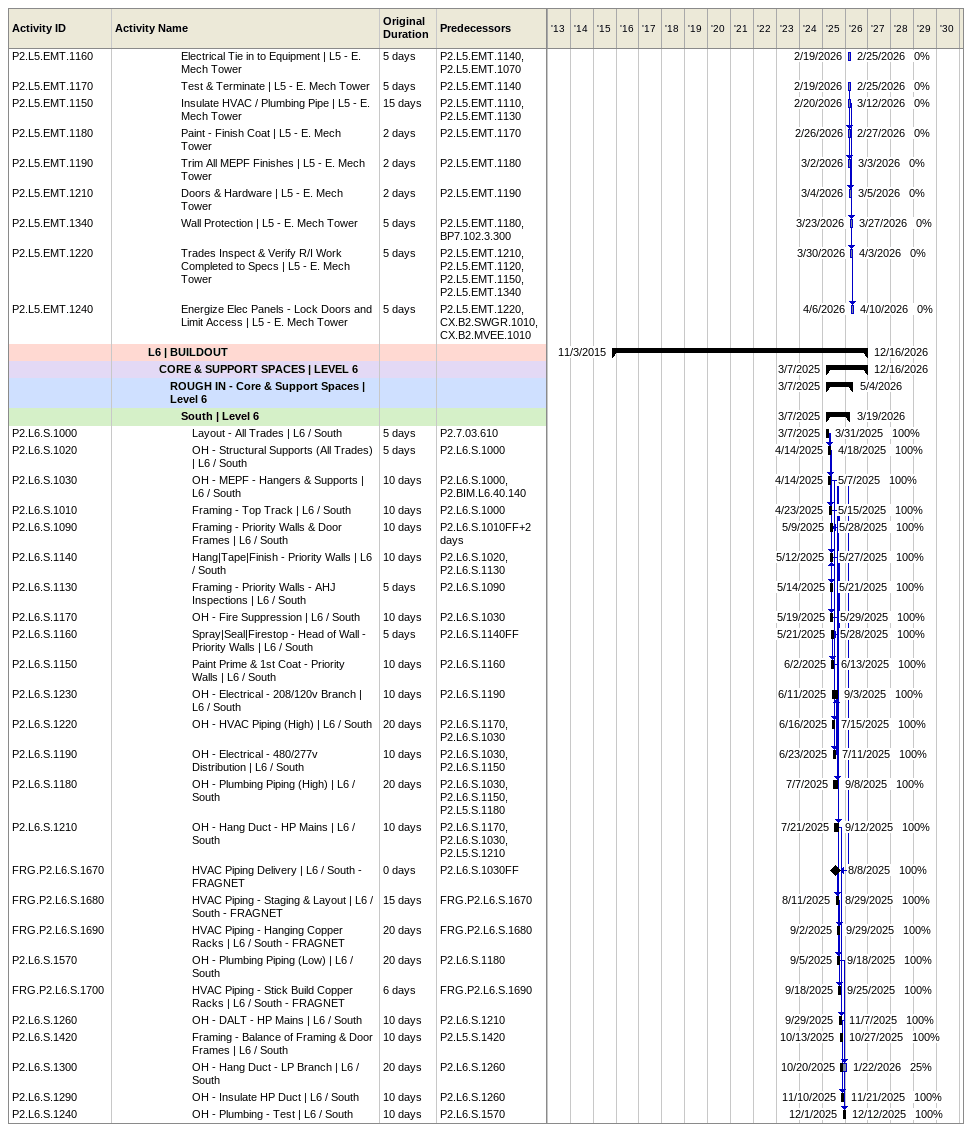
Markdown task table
| ID | Level | Task | Original duration | Start | Finish | Predecessors | % complete |
|---|---|---|---|---|---|---|---|
| P2.L5.EMT.1160 | 7 | Electrical Tie in to Equipment \| L5 - E. Mech Tower | 5d | 2026-02-19 | 2026-02-25 | P2.L5.EMT.1140, P2.L5.EMT.1070 | 0 |
| P2.L5.EMT.1170 | 7 | Test & Terminate \| L5 - E. Mech Tower | 5d | 2026-02-19 | 2026-02-25 | P2.L5.EMT.1140 | 0 |
| P2.L5.EMT.1150 | 7 | Insulate HVAC / Plumbing Pipe \| L5 - E. Mech Tower | 15d | 2026-02-20 | 2026-03-12 | P2.L5.EMT.1110, P2.L5.EMT.1130 | 0 |
| P2.L5.EMT.1180 | 7 | Paint - Finish Coat \| L5 - E. Mech Tower | 2d | 2026-02-26 | 2026-02-27 | P2.L5.EMT.1170 | 0 |
| P2.L5.EMT.1190 | 7 | Trim All MEPF Finishes \| L5 - E. Mech Tower | 2d | 2026-03-02 | 2026-03-03 | P2.L5.EMT.1180 | 0 |
| P2.L5.EMT.1210 | 7 | Doors & Hardware \| L5 - E. Mech Tower | 2d | 2026-03-04 | 2026-03-05 | P2.L5.EMT.1190 | 0 |
| P2.L5.EMT.1340 | 7 | Wall Protection \| L5 - E. Mech Tower | 5d | 2026-03-23 | 2026-03-27 | P2.L5.EMT.1180, BP7.102.3.300 | 0 |
| P2.L5.EMT.1220 | 7 | Trades Inspect & Verify R/I Work Completed to Specs \| L5 - E. Mech Tower | 5d | 2026-03-30 | 2026-04-03 | P2.L5.EMT.1210, P2.L5.EMT.1120, P2.L5.EMT.1150, P2.L5.EMT.1340 | 0 |
| P2.L5.EMT.1240 | 7 | Energize Elec Panels - Lock Doors and Limit Access \| L5 - E. Mech Tower | 5d | 2026-04-06 | 2026-04-10 | P2.L5.EMT.1220, CX.B2.SWGR.1010, CX.B2.MVEE.1010 | 0 |
|  | 4 | **L6 \| BUILDOUT** |  | 2015-11-03 | 2026-12-16 |  |  |
|  | 5 | **CORE & SUPPORT SPACES \| LEVEL 6** |  | 2025-03-07 | 2026-12-16 |  |  |
|  | 6 | **ROUGH IN - Core & Support Spaces \| Level 6** |  | 2025-03-07 | 2026-05-04 |  |  |
|  | 7 | **South \| Level 6** |  | 2025-03-07 | 2026-03-19 |  |  |
| P2.L6.S.1000 | 8 | Layout - All Trades \| L6 / South | 5d | 2025-03-07 | 2025-03-31 | P2.7.03.610 | 100 |
| P2.L6.S.1020 | 8 | OH - Structural Supports (All Trades) \| L6 / South | 5d | 2025-04-14 | 2025-04-18 | P2.L6.S.1000 | 100 |
| P2.L6.S.1030 | 8 | OH - MEPF - Hangers & Supports \| L6 / South | 10d | 2025-04-14 | 2025-05-07 | P2.L6.S.1000, P2.BIM.L6.40.140 | 100 |
| P2.L6.S.1010 | 8 | Framing - Top Track \| L6 / South | 10d | 2025-04-23 | 2025-05-15 | P2.L6.S.1000 | 100 |
| P2.L6.S.1090 | 8 | Framing - Priority Walls & Door Frames \| L6 / South | 10d | 2025-05-09 | 2025-05-28 | P2.L6.S.1010FF+2d | 100 |
| P2.L6.S.1140 | 8 | Hang\|Tape\|Finish - Priority Walls \| L6 / South | 10d | 2025-05-12 | 2025-05-27 | P2.L6.S.1020, P2.L6.S.1130 | 100 |
| P2.L6.S.1130 | 8 | Framing - Priority Walls - AHJ Inspections \| L6 / South | 5d | 2025-05-14 | 2025-05-21 | P2.L6.S.1090 | 100 |
| P2.L6.S.1170 | 8 | OH - Fire Suppression \| L6 / South | 10d | 2025-05-19 | 2025-05-29 | P2.L6.S.1030 | 100 |
| P2.L6.S.1160 | 8 | Spray\|Seal\|Firestop - Head of Wall - Priority Walls \| L6 / South | 5d | 2025-05-21 | 2025-05-28 | P2.L6.S.1140FF | 100 |
| P2.L6.S.1150 | 8 | Paint Prime & 1st Coat - Priority Walls \| L6 / South | 10d | 2025-06-02 | 2025-06-13 | P2.L6.S.1160 | 100 |
| P2.L6.S.1230 | 8 | OH - Electrical - 208/120v Branch \| L6 / South | 10d | 2025-06-11 | 2025-09-03 | P2.L6.S.1190 | 100 |
| P2.L6.S.1220 | 8 | OH - HVAC Piping (High) \| L6 / South | 20d | 2025-06-16 | 2025-07-15 | P2.L6.S.1170, P2.L6.S.1030 | 100 |
| P2.L6.S.1190 | 8 | OH - Electrical - 480/277v Distribution \| L6 / South | 10d | 2025-06-23 | 2025-07-11 | P2.L6.S.1030, P2.L6.S.1150 | 100 |
| P2.L6.S.1180 | 8 | OH - Plumbing Piping (High) \| L6 / South | 20d | 2025-07-07 | 2025-09-08 | P2.L6.S.1030, P2.L6.S.1150, P2.L5.S.1180 | 100 |
| P2.L6.S.1210 | 8 | OH - Hang Duct - HP Mains \| L6 / South | 10d | 2025-07-21 | 2025-09-12 | P2.L6.S.1170, P2.L6.S.1030, P2.L5.S.1210 | 100 |
| FRG.P2.L6.S.1670 | 8 | HVAC Piping Delivery \| L6 / South - FRAGNET | 0d | 2025-08-08 | 2025-08-08 | P2.L6.S.1030FF | 100 |
| FRG.P2.L6.S.1680 | 8 | HVAC Piping - Staging & Layout \| L6 / South - FRAGNET | 15d | 2025-08-11 | 2025-08-29 | FRG.P2.L6.S.1670 | 100 |
| FRG.P2.L6.S.1690 | 8 | HVAC Piping - Hanging Copper Racks \| L6 / South - FRAGNET | 20d | 2025-09-02 | 2025-09-29 | FRG.P2.L6.S.1680 | 100 |
| P2.L6.S.1570 | 8 | OH - Plumbing Piping (Low) \| L6 / South | 20d | 2025-09-05 | 2025-09-18 | P2.L6.S.1180 | 100 |
| FRG.P2.L6.S.1700 | 8 | HVAC Piping - Stick Build Copper Racks \| L6 / South - FRAGNET | 6d | 2025-09-18 | 2025-09-25 | FRG.P2.L6.S.1690 | 100 |
| P2.L6.S.1260 | 8 | OH - DALT - HP Mains \| L6 / South | 10d | 2025-09-29 | 2025-11-07 | P2.L6.S.1210 | 100 |
| P2.L6.S.1420 | 8 | Framing - Balance of Framing & Door Frames \| L6 / South | 10d | 2025-10-13 | 2025-10-27 | P2.L5.S.1420 | 100 |
| P2.L6.S.1300 | 8 | OH - Hang Duct - LP Branch \| L6 / South | 20d | 2025-10-20 | 2026-01-22 | P2.L6.S.1260 | 25 |
| P2.L6.S.1290 | 8 | OH - Insulate HP Duct \| L6 / South | 10d | 2025-11-10 | 2025-11-21 | P2.L6.S.1260 | 100 |
| P2.L6.S.1240 | 8 | OH - Plumbing - Test \| L6 / South | 10d | 2025-12-01 | 2025-12-12 | P2.L6.S.1570 | 100 |
